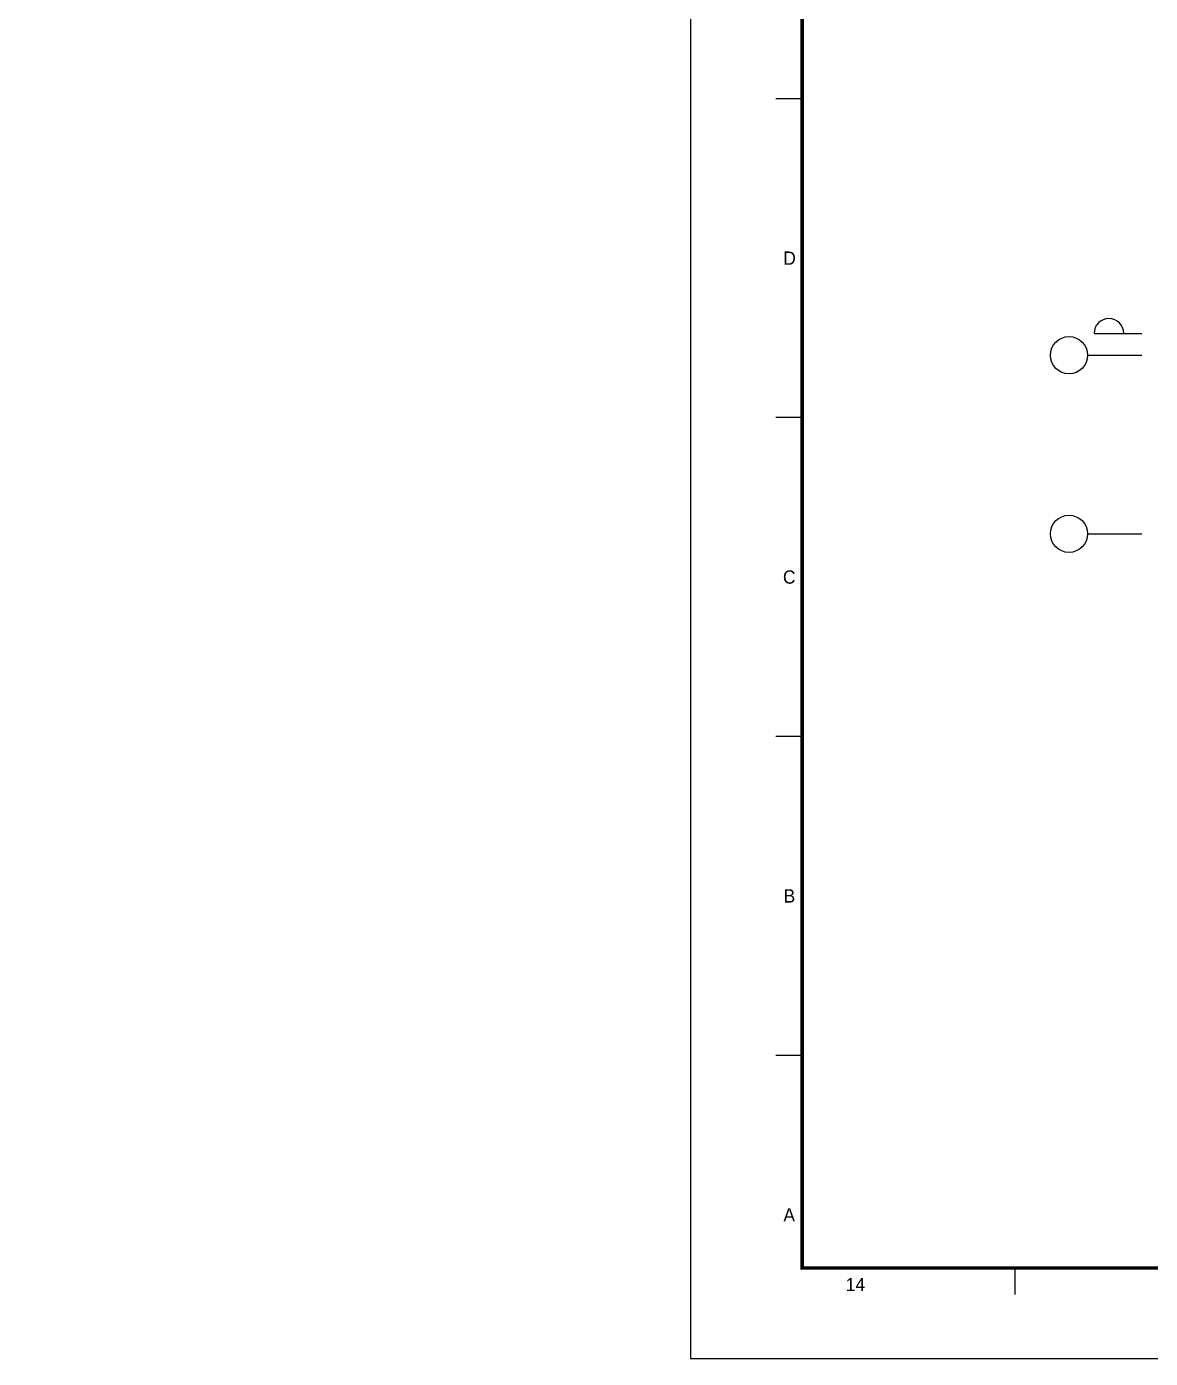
# Model space of a CAD drawing. Header units: millimetres. Extents: x -24416 to 92204, y -190080 to 23760.
# Drawn here: x 43908 to 54478, y -100980 to -88452 of the extents above; entities that cross this region are included whole.
import ezdxf
from ezdxf.enums import TextEntityAlignment as Align
from ezdxf.xclip import XClip

# ---------------------------------------------------------------- set-up
doc = ezdxf.new("R2010")
doc.units = ezdxf.units.MM
doc.header["$LTSCALE"] = 50
doc.header["$XCLIPFRAME"] = 0
doc.linetypes.add('AUDIT_D_220706163347-0', pattern=[0])
doc.linetypes.add('CEN', pattern=[62, 60, -1, 0, -1])
for name, color, linetype in [('A-치수', 7, 'AUDIT_D_220706163347-0'), ('AA-BORD-FORM', 7, 'Continuous'), ('AA-BORD-TEXT', 3, 'Continuous'), ('CEN_CON', 1, 'CEN'), ('DIM', 7, 'AUDIT_D_220706163347-0')]:
    doc.layers.add(name, color=color, linetype=linetype)
doc.styles.add('HAUD01', font='Dotum.ttf')

# ---------------------------------------------------------------- blocks, each defined once
blk = doc.blocks.new('U-121A(확장)1', base_point=(300293, -148733))
at = {"layer": 'CEN_CON'}
blk.add_line((314628, -148733), (329263, -148733), dxfattribs=at)
blk = doc.blocks.new('중심')
at = {"layer": 'DIM'}
blk.add_line((-350, 0), (0, 0), dxfattribs=at)
blk.add_circle((-470, 0), 120, dxfattribs=at)
blk = doc.blocks.new('DIM-1108')
at = {"layer": 'DIM'}
blk.add_lwpolyline([(4074.3, -115098.4, 1), (3794.3, -115098.4), (4244.3, -115098.4)], format="xyb", dxfattribs=at)
at = {"layer": 'A-치수', "xscale": 1.458333333333333, "yscale": 1.458333333333333, "zscale": 1.458333333333333}
for p in [(4244.3, -115303.4), (4244.3, -116983.4)]:
    blk.add_blockref('중심', p, dxfattribs=at)
blk = doc.blocks.new('XR-FORM 청주월명')
at = {"layer": 'AA-BORD-FORM', "color": 2}
for p, q in [((21, 237), (16, 237)), ((21, 177), (16, 177)), ((21, 117), (16, 117)), ((21, 57), (16, 57)), ((61, 17), (61, 12))]:
    blk.add_line(p, q, dxfattribs=at)
at = {"layer": 'AA-BORD-FORM', "color": 1}
blk.add_lwpolyline([(0, 0), (841, 0), (841, 594), (0, 594)], close=True, dxfattribs=at)
at = {"layer": 'AA-BORD-FORM', "color": 2, "const_width": 0.682}
blk.add_lwpolyline([(21, 17), (21, 577), (821, 577), (821, 17)], close=True, dxfattribs=at)
at = {"layer": 'AA-BORD-TEXT', "color": 7, "style": 'HAUD01'}
for s, p in [('D', (18.61, 207)), ('C', (18.54, 147)), ('B', (18.58, 87)), ('A', (18.54, 27)), ('14', (31, 13.9))]:
    blk.add_text(s, height=2.5, dxfattribs=at).set_placement(p, align=Align.MIDDLE_CENTER)

msp = doc.modelspace()

# ---------------------------------------------------------------- block references
msp.add_blockref('DIM-1108', (50154, 23760))
at = {"xscale": 50, "yscale": 50, "zscale": 50}
msp.add_blockref('XR-FORM 청주월명', (50154, -100980), dxfattribs=at)
ref = msp.add_blockref('U-121A(확장)1', (29573, -90137))
XClip(ref).set_block_clipping_path([(327378.4650932478, -152128.3113325507), (353703.2395842669, -135608.3113342617)])

doc.saveas('drawing.dxf')
